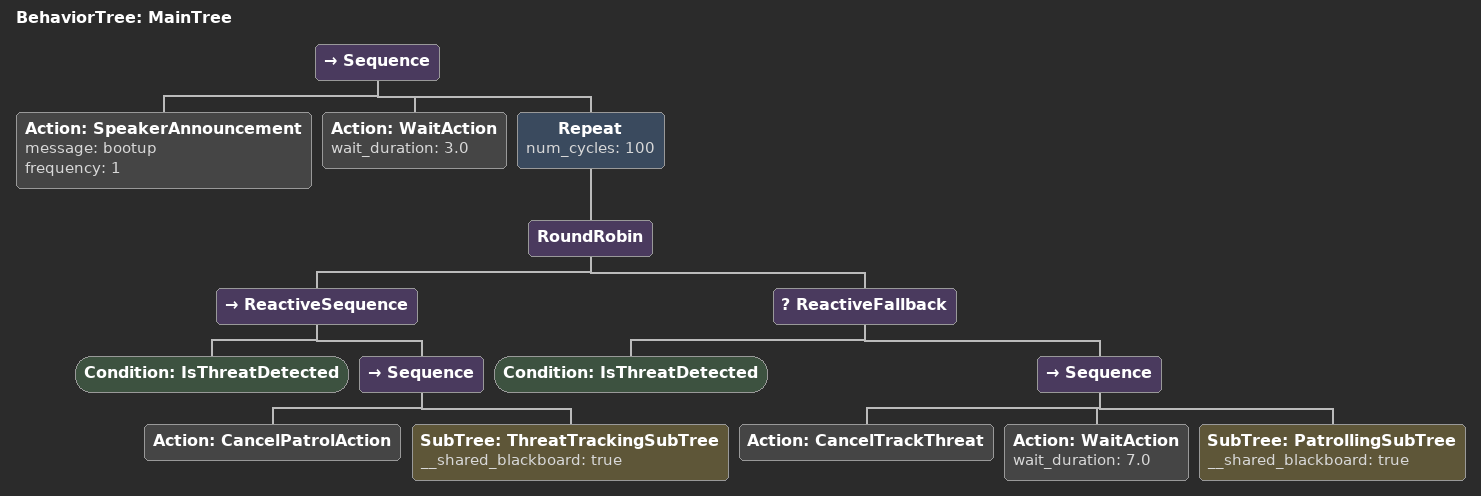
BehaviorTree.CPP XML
<?xml version="1.0"?>
<root main_tree_to_execute="MainTree">
    <include path="./subtrees/patrolling.xml"/>
    <include path="./subtrees/threat_tracking.xml"/>
    <BehaviorTree ID="MainTree">
        <Sequence>
            <Action ID="SpeakerAnnouncement" message="bootup" frequency="1" />
            <Action ID="WaitAction" wait_duration="3.0"/>
            <Repeat num_cycles="100">
                <RoundRobin>
                    <ReactiveSequence>
                        <Condition ID="IsThreatDetected"/>
                        <Sequence>
                            <Action ID="CancelPatrolAction"/>
                            <SubTree ID="ThreatTrackingSubTree" __shared_blackboard="true" />
                        </Sequence>
                    </ReactiveSequence>
                    <ReactiveFallback>
                        <Condition ID="IsThreatDetected"/>
                        <Sequence>
                            <Action ID="CancelTrackThreat" />
                            <Action ID="WaitAction" wait_duration="7.0"/>
                            <SubTree ID="PatrollingSubTree" __shared_blackboard="true" />
                        </Sequence>
                    </ReactiveFallback>
                </RoundRobin>
            </Repeat>
        </Sequence>
    </BehaviorTree>
</root>
